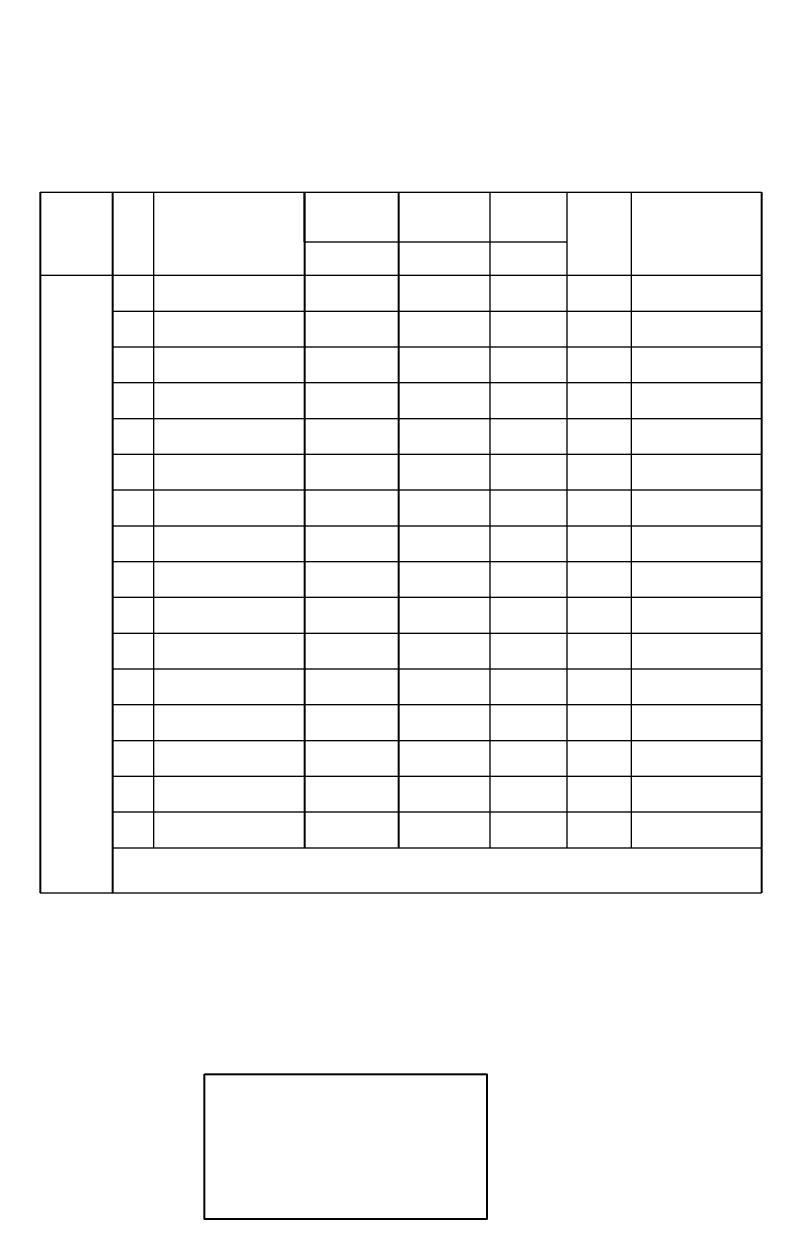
# Model space of a CAD drawing. Extents: x 411778 to 673094, y -11605 to 324395.
# Drawn here: x 453501 to 457330, y 124160 to 130294 of the extents above; entities that cross this region are included whole.
import ezdxf

# ---------------------------------------------------------------- set-up
doc = ezdxf.new("R2010")
doc.units = 0
doc.header["$LTSCALE"] = 1000
doc.header["$MEASUREMENT"] = 0
doc.layers.add('钢架', color=7, linetype='Continuous', lineweight=25)
doc.styles.get("Standard").update_dxf_attribs({"font": 'gbenor.shx', "bigfont": 'gbcbig.shx'})
doc.dimstyles.get("Standard").update_dxf_attribs({"dimscale": 100, "dimtxt": 3.5, "dimasz": 1, "dimexe": 2.5, "dimexo": 3, "dimgap": 1.5, "dimtad": 1, "dimdec": 0, "dimzin": 0, "dimdsep": 46, "dimtxsty": 'Standard', "dimblk": 'ARCHTICK', "dimcen": 0.09, "dimadec": 0, "dimazin": 0, "dimtfac": 1, "dimtdec": 0, "dimtix": 1, "dimtmove": 2, "dimatfit": 3, "dimfxl": 1, "dimtolj": 1, "dimtzin": 0, "dimarcsym": 0})

# ---------------------------------------------------------------- blocks, each defined once
blk = doc.blocks.new('_ArchTick')
at = {"color": 0, "linetype": 'ByBlock', "const_width": 0.4}
blk.add_lwpolyline([(-0.5, -0.5), (0.5, 0.5)], dxfattribs=at)
blk = doc.blocks.new('*D1754')
at = {"color": 3, "lineweight": -2}
for p, q in [((457290, 130962), (457315.1, 130686.1)), ((457306, 130785.7), (449988.5, 130121.1)), ((449972.5, 130297.4), (449997.6, 130021.5))]:
    blk.add_line(p, q, dxfattribs=at)
at = {"layer": 'Defpoints', "color": 0}
for p in [(457285.5, 131011.8), (449968, 130347.2), (449988.5, 130121.1)]:
    blk.add_point(p, dxfattribs=at)
at = {"color": 3, "lineweight": -2, "xscale": 40, "yscale": 40, "zscale": 40}
for p, rotation in [((457306, 130785.7), 5.189537818529014), ((449988.5, 130121.1), 185.1895378185291)]:
    blk.add_blockref('_ArchTick', p, dxfattribs=dict(at, rotation=rotation))
at = {"color": 0, "insert": (453637.9, 130556.3), "char_height": 100, "attachment_point": 5, "rotation": 5.18954}
blk.add_mtext('\\A1;下翼板 7348', dxfattribs=at)

msp = doc.modelspace()

# ---------------------------------------------------------------- linework, layer by layer
at = {"color": 1}
for p, q in [((453584.8, 129431), (453584.8, 125833.8)), ((453957.5, 125833.8), (453957.5, 129431))]:
    msp.add_line(p, q, dxfattribs=at)
for p, q in [((454941.2, 129175.5), (454941.2, 129431)), ((454941.2, 129431), (454941.2, 126066)), ((455424.3, 129431), (455424.3, 126249.6)), ((457287, 129431), (457287, 125833.8)), ((455424.3, 126249.6), (455424.3, 126066))]:
    msp.add_line(p, q)
msp.add_lwpolyline([(454428.5, 124903.5), (455876, 124903.5), (455876, 124160), (454428.5, 124160)], close=True)
at = {"layer": '钢架', "lineweight": 13}
for p, q in [((453584.8, 129431), (457287, 129431)), ((454165.5, 129431), (454165.5, 126066)), ((455891.5, 129431), (455891.5, 127534.9)), ((456287.5, 129431), (456287.5, 126066)), ((456617.6, 129431), (456617.6, 126066)), ((454941.2, 129175.5), (456287.5, 129175.5)), ((453584.8, 129003.8), (457287, 129003.8)), ((453957.5, 128820.2), (457287, 128820.2)), ((453957.5, 128636.6), (457287, 128636.6)), ((453957.5, 128453), (457287, 128453)), ((453957.5, 128453), (457287, 128453)), ((453957.5, 128269.4), (457287, 128269.4)), ((453957.5, 128085.7), (457287, 128085.7)), ((453957.5, 127902.1), (457287, 127902.1)), ((453957.5, 127718.5), (457287, 127718.5)), ((453957.5, 127534.9), (457287, 127534.9)), ((455891.5, 127534.9), (455891.5, 126066)), ((453957.5, 127351.3), (457287, 127351.3)), ((453957.5, 127167.7), (457287, 127167.7)), ((453957.5, 127167.7), (457287, 127167.7)), ((453957.5, 127167.7), (457287, 127167.7)), ((453957.5, 127167.7), (457287, 127167.7)), ((453957.5, 126984), (457287, 126984)), ((453957.5, 126984), (457287, 126984)), ((453957.5, 126800.4), (457287, 126800.4)), ((453957.5, 126800.4), (457287, 126800.4)), ((453957.5, 126800.4), (457287, 126800.4)), ((453957.5, 126616.8), (457287, 126616.8)), ((453957.5, 126616.8), (457287, 126616.8)), ((453957.5, 126433.2), (457287, 126433.2)), ((453957.5, 126433.2), (457287, 126433.2)), ((453957.5, 126433.2), (457287, 126433.2)), ((453957.5, 126433.2), (457287, 126433.2)), ((453957.5, 126249.6), (457287, 126249.6)), ((453957.5, 126249.6), (457287, 126249.6)), ((453957.5, 126249.6), (457287, 126249.6)), ((453957.5, 126249.6), (457287, 126249.6)), ((453957.5, 126066), (457287, 126066)), ((453957.5, 126066), (457287, 126066)), ((453957.5, 126066), (457287, 126066)), ((453957.5, 126066), (457287, 126066)), ((453584.8, 125833.8), (457287, 125833.8))]:
    msp.add_line(p, q, dxfattribs=at)

# ---------------------------------------------------------------- dimensions: what is measured, and where the dimension line sits
dim = msp.add_aligned_dim(p1=(457285.5, 131011.8), p2=(449968, 130347.2), distance=226.9, text='下翼板 7348', dimstyle='Standard', override={"dimtxt": 1, "dimasz": 0.4, "dimexe": 1, "dimexo": 0.5, "dimgap": 0.5, "dimclrd": 3, "dimclre": 3})
dim.commit()
dim.dimension.update_dxf_attribs({"geometry": '*D1754', "text_midpoint": (453637.9, 130556.3)})

doc.saveas('drawing.dxf')
